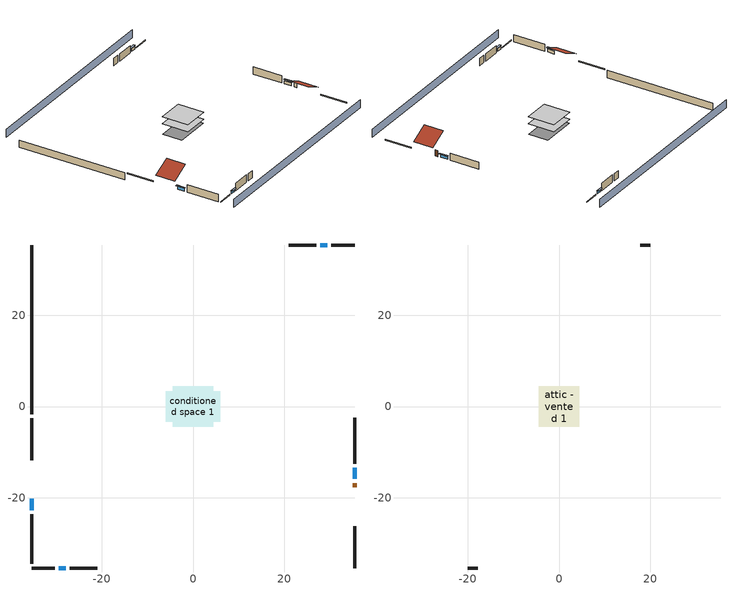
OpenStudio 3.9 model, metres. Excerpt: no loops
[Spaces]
conditioned space 1
 floor foundation (Slab1 construction): -5.95,-3.31 -5.95,3.31 5.95,3.31 5.95,-3.31 z-2.13
 floor adiabatic (AdiabaticFloorConstruction): -4.44,-4.44 -4.44,4.44 4.44,4.44 4.44,-4.44 z0.3
 wall outside (Wall1 construction): -35.41,-23.63 -35.41,-34.48 z0.3:2.74
 wall outside (Wall2 construction): 26.97,35.41 20.95,35.41 z0.3:2.74
 wall outside (Wall3 construction): 35.41,-12.52 35.41,-2.43 z0.3:2.74
 wall outside (Wall4 construction): -26.97,-35.41 -20.95,-35.41 z0.3:2.74
 wall outside (RimJoist1 construction): -35.41,-2.59 -35.41,-11.76 z0.3:0.61
 wall outside (RimJoist2 construction): 35.41,35.41 30.32,35.41 z0.3:0.61
 wall outside (RimJoist3 construction): 35.41,-35.41 35.41,-26.23 z0.3:0.61
 wall outside (RimJoist4 construction): -35.41,-35.41 -30.32,-35.41 z0.3:0.61
 wall outside (AdiabaticWallConstruction): -35.41,-20.26 -35.41,-22.71 / 35.41,-15.89 35.41,-13.44 z0.3:1.37; 29.39,35.41 27.9,35.41 / -29.39,-35.41 -27.9,-35.41 z0.3:1.28
 wall outside (AdiabaticWallConstruction 1): 35.41,-17.74 35.41,-16.82 z0.3:2.34
 wall foundation (FoundationWall1 construction): -35.41,35.41 -35.41,-1.66 z-2.13:0.3
 window (WindowConstruction): -35.41,-20.26 -35.41,-22.71 z0.3:1.37
 window (WindowConstruction 1): 29.39,35.41 27.9,35.41 z0.3:1.28
 window (WindowConstruction 2): 35.41,-15.89 35.41,-13.44 z0.3:1.37
 window (WindowConstruction 3): -29.39,-35.41 -27.9,-35.41 z0.3:1.28
 door (Door): 35.41,-17.73 35.41,-16.82 z0.3:2.34
 ceiling adiabatic (AdiabaticFloorConstruction): 4.44,-4.44 4.44,4.44 -4.44,4.44 -4.44,-4.44 z0.3
attic - vented 1
 floor to conditioned space 1 (Floor1 construction Reversed): -4.44,-4.44 -4.44,4.44 4.44,4.44 4.44,-4.44 z2.74
 wall outside (Wall5 construction): 20.02,35.41 17.77,35.41 z0.3:2.74
 wall outside (Wall6 construction): -20.02,-35.41 -17.77,-35.41 z0.3:2.74
 roof outside (Roof1 construction): -35.41,-19.33,2.74 -29.47,-19.33,5.71 -29.47,-12.69,5.71 -35.41,-12.69,2.74
 roof outside (Roof2 construction): 35.41,-18.66,2.74 29.47,-18.66,5.71 29.47,-25.3,5.71 35.41,-25.3,2.74
shading: -35.41,-39.98 35.41,-39.98 / 35.41,39.98 -35.41,39.98 z0:2.74; -35.41,-23.01 -35.41,-19.95 -36.02,-19.95 -36.02,-23.01 z1.68; 27.6,35.41 29.69,35.41 29.69,36.02 27.6,36.02 z1.58; 35.41,-13.14 35.41,-16.2 36.02,-16.2 36.02,-13.14 z1.68; -27.6,-35.41 -29.69,-35.41 -29.69,-36.02 -27.6,-36.02 z1.58
[Site]
Portland Intl Arpt_OR: Latitude {deg}=45.59; Longitude {deg}=-122.6; Time Zone {hr}=-8; Elevation {m}=33; Terrain=Suburbs; Keep Site Location Information=Yes
[Site:GroundTemperature:Shallow]
10.2558, 8.96328, 8.85977, 9.47314, 11.9355, 14.3863, 16.5111, 17.8571, 17.9714, 16.8767, 14.8061, 12.4304
[Site:WaterMainsTemperature]
Calculation Method=Schedule; Temperature Schedule=mains temperature schedule
[Building]
Building 1
[Material] Roughness=Rough
Name | Thickness {m} | Conductivity {W/m-K} | Density {kg/m3} | Specific Heat {J/kg-K} | Thermal Absorptance | Solar Absorptance | Visible Absorptance
slate or tile shingles | 0.01905 | 0.840978 | 1899.972 | 799.717 | 0.9 | 0.75 | 0.75
roof rigid ins | 0.00329814 | 0.029427 | 32.04 | 1214.23 | 0.9 | 0.7 | 0.7
osb sheathing 0.5 in. | 0.0127 | 0.115458 | 512.64 | 1214.23 | 0.9 | 0.6 | 0.6
aluminum siding | 0.009525 | 0.089435 | 177.822 | 1046.75 | 0.9 | 0.5 | 0.5
wall rigid ins; rim joist rigid ins | 0.051816 | 0.029427 | 32.04 | 1214.23 | 0.9 | 0.7 | 0.7
osb sheathing 0.5 in. 1 | 0.0127 | 0.115458 | 512.64 | 1214.23 | 0.9 | 0.7 | 0.7
wall stud and cavity | 0.1397 | 0.230397 | 139.0536 | 1170.24 | 0.9 | 0.7 | 0.7
gypsum board | 0.0127 | 0.160291 | 801 | 837.4 | 0.9 | 0.6 | 0.6
wall stud and cavity 1 | 0.1397 | 0.419005 | 139.0536 | 1170.24 | 0.9 | 0.6 | 0.6
osb sheathing 2.0 in. | 0.0508 | 0.115458 | 512.64 | 1214.23 | 0.9 | 0.7 | 0.7
rim joist stud and cavity | 0.0508 | 0.0700343 | 125.044 | 1163.47 | 0.9 | 0.6 | 0.6
ceiling loosefill ins | 0.254 | 0.0480833 | 16.02 | 1046.75 | 0.9 | 0.7 | 0.7
ceiling stud and cavity | 0.1397 | 0.104117 | 65.682 | 1177.47 | 0.9 | 0.7 | 0.7
exterior vertical ins | 0.077724 | 0.029427 | 32.04 | 1214.23
concrete 8.0 in. | 0.2032 | 1.803125 | 2242.8 | 837.4 | 0.9 | 0.7 | 0.7
gypsum board 1 | 0.0127 | 0.160291 | 801 | 837.4 | 0.9 | 0.7 | 0.7
concrete 4.0 in. | 0.1016 | 1.803125 | 2242.8 | 837.4 | 0.9 | 0.7 | 0.7
floor covering | 0.0127 | 0.0450781 | 54.468 | 1339.84 | 0.9 | 0.9 | 0.9
wood siding; wood siding 1 | 0.0254 | 0.102417 | 544.68 | 1172.36
wall rigid ins 1; floor rigid ins | 0.512978 | 0.029427 | 32.04 | 1214.23 | 0.9 | 0.7 | 0.7
wall stud and cavity 2 | 0.0889 | 0.380278 | 52.3479 | 1209.89 | 0.9 | 0.7 | 0.7
door material | 0.04445 | 0.0612267 | 512.64 | 1214.23 | 0.9 | 0.7 | 0.7
floor stud and cavity | 0.1397 | 1.75129 | 37.0049 | 1207.88 | 0.9 | 0.7 | 0.7
osb sheathing 0.75 in. | 0.01905 | 0.115458 | 512.64 | 1214.23 | 0.9 | 0.7 | 0.7
floor covering 1 | 0.0127 | 0.0433444 | 54.468 | 1339.84 | 0.9 | 0.6 | 0.6
wall stud and cavity 3 | 0.0889 | 0.391764 | 83.0341 | 1211.67 | 0.9 | 0.7 | 0.7
furniture material conditioned space 1 | 0.1524 | 0.115458 | 640.8 | 1214.23 | 0.9 | 0.6 | 0.6
[Construction]
Roof1 construction; Roof2 construction: slate or tile shingles, roof rigid ins, osb sheathing 0.5 in.
Wall1 construction; Wall2 construction; Wall3 construction; Wall4 construction: aluminum siding, wall rigid ins, osb sheathing 0.5 in. 1, wall stud and cavity, gypsum board
Wall5 construction; Wall6 construction: aluminum siding, osb sheathing 0.5 in. 1, wall stud and cavity 1
RimJoist1 construction; RimJoist2 construction; RimJoist3 construction; RimJoist4 construction: aluminum siding, rim joist rigid ins, osb sheathing 2.0 in., rim joist stud and cavity
Floor1 construction Reversed: gypsum board, ceiling stud and cavity, ceiling loosefill ins
FoundationWall1 construction: concrete 8.0 in., gypsum board 1
Slab1 construction: concrete 4.0 in., floor covering
WindowConstruction; WindowConstruction 1; WindowConstruction 2; WindowConstruction 3: WindowMaterial
AdiabaticWallConstruction: wood siding, wall rigid ins 1, wall stud and cavity 2, gypsum board
Door: door material
AdiabaticWallConstruction 1: wood siding 1, wall rigid ins 1, wall stud and cavity 2, gypsum board
AdiabaticFloorConstruction: floor stud and cavity, floor rigid ins, osb sheathing 0.75 in., floor covering 1
PartitionWallConstruction: gypsum board, wall stud and cavity 3, gypsum board
furniture construction conditioned space 1: furniture material conditioned space 1
[WindowMaterial:SimpleGlazingSystem]
WindowMaterial: U-Factor {W/m2-K}=2.15764; Solar Heat Gain Coefficient=0.44
[ThermalZone] Multiplier=1; Use Ideal Air Loads=No
Name | Volume {m3} | Thermostat
conditioned space | 384.656 | conditioned space temperature setpoint
attic - vented | 52.212
[Sizing:Zone]
attic - vented: Zone Cooling Design Supply Air Temperature Input Method=SupplyAirTemperature; Zone Cooling Design Supply Air Temperature {C}=14; Zone Cooling Design Supply Air Temperature Difference {deltaC}=11.11; Zone Heating Design Supply Air Temperature Input Method=SupplyAirTemperature; Zone Heating Design Supply Air Temperature {C}=40; Zone Heating Design Supply Air Temperature Difference {deltaC}=11.11; Zone Cooling Design Supply Air Humidity Ratio {kg-H2O/kg-air}=0.0085; Zone Heating Design Supply Air Humidity Ratio {kg-H2O/kg-air}=0.008; Cooling Design Air Flow Method=DesignDay; Heating Design Air Flow Method=DesignDay; Account for Dedicated Outdoor Air System=No; Dedicated Outdoor Air System Control Strategy=NeutralSupplyAir; Dedicated Outdoor Air Low Setpoint Temperature for Design {C}=autosize; Dedicated Outdoor Air High Setpoint Temperature for Design {C}=autosize; Zone Load Sizing Method=Sensible Load Only No Latent Load; Zone Latent Cooling Design Supply Air Humidity Ratio Input Method=HumidityRatioDifference; Zone Cooling Design Supply Air Humidity Ratio Difference {kgWater/kgDryAir}=0.005; Zone Latent Heating Design Supply Air Humidity Ratio Input Method=HumidityRatioDifference; Zone Humidification Design Supply Air Humidity Ratio Difference {kgWater/kgDryAir}=0.005; Sizing Option=Coincident
[Space]
Name | Thermal Zone | Volume {m3}
conditioned space 1 | conditioned space | 384.656
attic - vented 1 | attic - vented | 52.212
[ThermostatSetpoint:DualSetpoint]
conditioned space temperature setpoint: Heating Setpoint Temperature Schedule=heating setpoint; Cooling Setpoint Temperature Schedule=cooling setpoint; Temperature Difference Between Cutout And Setpoint {deltaC}=0
[Foundation:Kiva]
Foundation Kiva 1: Initial Indoor Air Temperature {C}=18.3333; Wall Height Above Grade {m}=0.3048; Wall Depth Below Slab {m}=0.2032; Custom Block Material Name 1=exterior vertical ins; Custom Block Depth 1 {m}=2.4384; Custom Block X Position 1 {m}=0.2159; Custom Block Z Position 1 {m}=0
[Foundation:Kiva:Settings]
Soil Conductivity {W/m-K}=0.8655; Soil Density {kg/m3}=1842.3; Soil Specific Heat {J/kg-K}=418.7; Ground Solar Absorptivity=0.9; Ground Thermal Absorptivity=0.9; Ground Surface Roughness {m}=0.03; Far-Field Width {m}=40; Deep-Ground Boundary Condition=ZeroFlux; Deep-Ground Depth {m}=40; Minimum Cell Dimension {m}=0.2; Maximum Cell Growth Coefficient=3; Simulation Timestep=Timestep
[SurfaceProperty:ExposedFoundationPerimeter]
Slab1: Exposed Perimeter Calculation Method=TotalExposedPerimeter; Total Exposed Perimeter {m}=37.06368
[SurfaceProperty:IncidentSolarMultiplier] Incident Solar Multiplier=1; Incident Solar Multiplier Schedule=trans schedule winter=0.85 summer=0.7
Window1; Window2; Window3; Window4
[InternalMass:Definition] Design Level Calculation Method=SurfaceArea
Name | Construction | Surface Area {m2}
partition wall mass | PartitionWallConstruction | 157.749
furniture mass conditioned space 1 | furniture construction conditioned space 1 | 63.09974
[InternalMass] Space or SpaceType=conditioned space 1; Multiplier=1
Name | Internal Mass Definition
partition wall mass | partition wall mass
furniture mass conditioned space 1 | furniture mass conditioned space 1
[Fan:SystemModel]
central ac and furnace supply fan: Availability Schedule=Always On Discrete; Design Maximum Air Flow Rate {m3/s}=0.147248; Speed Control Method=Discrete; Electric Power Minimum Flow Rate Fraction=0.2; Design Pressure Rise {Pa}=500; Motor Efficiency=1; Motor In Air Stream Fraction=1; Design Electric Power Consumption {W}=autosize; Design Power Sizing Method=PowerPerFlow; Electric Power Per Unit Flow Rate {W/(m3/s)}=794.58; Electric Power Per Unit Flow Rate Per Unit Pressure {W-s/m3-Pa}=1.66667; Fan Total Efficiency=0.7; Motor Loss Radiative Fraction=0; Speed Flow Fraction 1=0.98397; Speed Electric Power Fraction 1=0.95269; Speed Flow Fraction 2=1; Speed Electric Power Fraction 2=1
[EnergyManagementSystem:Sensor]
Name | Output Variable or Output Meter Index Key | Output Variable or Output Meter
central_ac_and_furnace_supply_fan_s; central_ac_and_furnace_supply_fan_s_1 | central ac and furnace supply fan | Fan Electricity Energy
water_heater_T_set | water heater setpoint | Schedule Value
out_pb_s |  | Site Outdoor Air Barometric Pressure
out_wt_s |  | Site Outdoor Air Humidity Ratio
site_vw_s |  | Site Wind Speed
cool_season | cooling season schedule | Schedule Value
central_ac_and_furnace_airloop_Fan_RTF_s | central ac and furnace supply fan | Fan Runtime Fraction Speed 1
central_ac_and_furnace_airloop_Fan_RTF_s_1 | central ac and furnace supply fan | Fan Runtime Fraction Speed 2
natural_vent_s | natural vent schedule | Schedule Value
htg_sp_s; htg_sp_s_1 | heating setpoint | Schedule Value
clg_sp_s; clg_sp_s_1 | cooling setpoint | Schedule Value
mech_vent_range_fan_0_sch_s | mech vent range fan 0 schedule | Schedule Value
mech_vent_bath_fan_0_sch_s | mech vent bath fan 0 schedule | Schedule Value
clothes_dryer_exhaust_0_sch_s | clothes_dryer | Schedule Value
site_temp | Environment | Site Outdoor Air Drybulb Temperature
discharge_sch_sensor | electric_vehicle_discharging | Schedule Value
charge_sch_sensor | electric_vehicle_charging | Schedule Value
soc_sensor | Vehicle1 li ion | Electric Storage Charge Fraction
htg_load_cond |  | Heating:EnergyTransfer:Zone:CONDITIONED SPACE
clg_load_cond |  | Cooling:EnergyTransfer:Zone:CONDITIONED SPACE
s_conv | Floor1 | Surface Inside Face Convection Heat Gain Energy
s_ig | Floor1 | Surface Inside Face Internal Gains Radiation Heat Gain Energy
s_sol | Floor1 | Surface Inside Face Solar Radiation Heat Gain Energy
s_lgt | Floor1 | Surface Inside Face Lights Radiation Heat Gain Energy
s_surf | Floor1 | Surface Inside Face Net Surface Thermal Radiation Heat Gain Energy
s_conv_1 | FoundationWall1 | Surface Inside Face Convection Heat Gain Energy
s_ig_1 | FoundationWall1 | Surface Inside Face Internal Gains Radiation Heat Gain Energy
s_sol_1 | FoundationWall1 | Surface Inside Face Solar Radiation Heat Gain Energy
s_lgt_1 | FoundationWall1 | Surface Inside Face Lights Radiation Heat Gain Energy
s_surf_1 | FoundationWall1 | Surface Inside Face Net Surface Thermal Radiation Heat Gain Energy
s_conv_2 | inferred conditioned ceiling | Surface Inside Face Convection Heat Gain Energy
s_ig_2 | inferred conditioned ceiling | Surface Inside Face Internal Gains Radiation Heat Gain Energy
s_sol_2 | inferred conditioned ceiling | Surface Inside Face Solar Radiation Heat Gain Energy
s_lgt_2 | inferred conditioned ceiling | Surface Inside Face Lights Radiation Heat Gain Energy
s_surf_2 | inferred conditioned ceiling | Surface Inside Face Net Surface Thermal Radiation Heat Gain Energy
s_conv_3 | inferred conditioned floor | Surface Inside Face Convection Heat Gain Energy
s_ig_3 | inferred conditioned floor | Surface Inside Face Internal Gains Radiation Heat Gain Energy
s_sol_3 | inferred conditioned floor | Surface Inside Face Solar Radiation Heat Gain Energy
s_lgt_3 | inferred conditioned floor | Surface Inside Face Lights Radiation Heat Gain Energy
s_surf_3 | inferred conditioned floor | Surface Inside Face Net Surface Thermal Radiation Heat Gain Energy
s_conv_4 | RimJoist1 | Surface Inside Face Convection Heat Gain Energy
s_ig_4 | RimJoist1 | Surface Inside Face Internal Gains Radiation Heat Gain Energy
s_sol_4 | RimJoist1 | Surface Inside Face Solar Radiation Heat Gain Energy
s_lgt_4 | RimJoist1 | Surface Inside Face Lights Radiation Heat Gain Energy
s_surf_4 | RimJoist1 | Surface Inside Face Net Surface Thermal Radiation Heat Gain Energy
s_conv_5 | RimJoist2 | Surface Inside Face Convection Heat Gain Energy
s_ig_5 | RimJoist2 | Surface Inside Face Internal Gains Radiation Heat Gain Energy
s_sol_5 | RimJoist2 | Surface Inside Face Solar Radiation Heat Gain Energy
s_lgt_5 | RimJoist2 | Surface Inside Face Lights Radiation Heat Gain Energy
s_surf_5 | RimJoist2 | Surface Inside Face Net Surface Thermal Radiation Heat Gain Energy
s_conv_6 | RimJoist3 | Surface Inside Face Convection Heat Gain Energy
s_ig_6 | RimJoist3 | Surface Inside Face Internal Gains Radiation Heat Gain Energy
s_sol_6 | RimJoist3 | Surface Inside Face Solar Radiation Heat Gain Energy
s_lgt_6 | RimJoist3 | Surface Inside Face Lights Radiation Heat Gain Energy
s_surf_6 | RimJoist3 | Surface Inside Face Net Surface Thermal Radiation Heat Gain Energy
s_conv_7 | RimJoist4 | Surface Inside Face Convection Heat Gain Energy
s_ig_7 | RimJoist4 | Surface Inside Face Internal Gains Radiation Heat Gain Energy
s_sol_7 | RimJoist4 | Surface Inside Face Solar Radiation Heat Gain Energy
s_lgt_7 | RimJoist4 | Surface Inside Face Lights Radiation Heat Gain Energy
s_surf_7 | RimJoist4 | Surface Inside Face Net Surface Thermal Radiation Heat Gain Energy
s_conv_8 | Slab1 | Surface Inside Face Convection Heat Gain Energy
s_ig_8 | Slab1 | Surface Inside Face Internal Gains Radiation Heat Gain Energy
s_sol_8 | Slab1 | Surface Inside Face Solar Radiation Heat Gain Energy
s_lgt_8 | Slab1 | Surface Inside Face Lights Radiation Heat Gain Energy
s_surf_8 | Slab1 | Surface Inside Face Net Surface Thermal Radiation Heat Gain Energy
ss_sol | Door1 | Surface Inside Face Solar Radiation Heat Gain Energy
ss_lgt | Door1 | Surface Inside Face Lights Radiation Heat Gain Energy
ss_conv | Door1 | Surface Inside Face Convection Heat Gain Energy
ss_ig | Door1 | Surface Inside Face Internal Gains Radiation Heat Gain Energy
ss_surf | Door1 | Surface Inside Face Net Surface Thermal Radiation Heat Gain Energy
ss_conv_1 | Window1 | Surface Inside Face Convection Heat Gain Energy
ss_ig_1 | Window1 | Surface Inside Face Internal Gains Radiation Heat Gain Energy
ss_surf_1 | Window1 | Surface Inside Face Net Surface Thermal Radiation Heat Gain Energy
ss_trans_in | Window1 | Surface Window Transmitted Solar Radiation Rate
ss_back_out | Window1 | Surface Window Shortwave from Zone Back Out Window Heat Transfer Rate
ss_trans_out | Window1 | Surface Inside Face Initial Transmitted Diffuse Transmitted Out Window Solar Radiation Rate
ss_conv_2 | Window2 | Surface Inside Face Convection Heat Gain Energy
ss_ig_2 | Window2 | Surface Inside Face Internal Gains Radiation Heat Gain Energy
ss_surf_2 | Window2 | Surface Inside Face Net Surface Thermal Radiation Heat Gain Energy
ss_trans_in_1 | Window2 | Surface Window Transmitted Solar Radiation Rate
ss_back_out_1 | Window2 | Surface Window Shortwave from Zone Back Out Window Heat Transfer Rate
ss_trans_out_1 | Window2 | Surface Inside Face Initial Transmitted Diffuse Transmitted Out Window Solar Radiation Rate
ss_conv_3 | Window3 | Surface Inside Face Convection Heat Gain Energy
ss_ig_3 | Window3 | Surface Inside Face Internal Gains Radiation Heat Gain Energy
ss_surf_3 | Window3 | Surface Inside Face Net Surface Thermal Radiation Heat Gain Energy
ss_trans_in_2 | Window3 | Surface Window Transmitted Solar Radiation Rate
ss_back_out_2 | Window3 | Surface Window Shortwave from Zone Back Out Window Heat Transfer Rate
ss_trans_out_2 | Window3 | Surface Inside Face Initial Transmitted Diffuse Transmitted Out Window Solar Radiation Rate
ss_conv_4 | Window4 | Surface Inside Face Convection Heat Gain Energy
ss_ig_4 | Window4 | Surface Inside Face Internal Gains Radiation Heat Gain Energy
ss_surf_4 | Window4 | Surface Inside Face Net Surface Thermal Radiation Heat Gain Energy
ss_trans_in_3 | Window4 | Surface Window Transmitted Solar Radiation Rate
ss_back_out_3 | Window4 | Surface Window Shortwave from Zone Back Out Window Heat Transfer Rate
ss_trans_out_3 | Window4 | Surface Inside Face Initial Transmitted Diffuse Transmitted Out Window Solar Radiation Rate
s_conv_9 | Wall1 | Surface Inside Face Convection Heat Gain Energy
s_ig_9 | Wall1 | Surface Inside Face Internal Gains Radiation Heat Gain Energy
s_sol_9 | Wall1 | Surface Inside Face Solar Radiation Heat Gain Energy
s_lgt_9 | Wall1 | Surface Inside Face Lights Radiation Heat Gain Energy
s_surf_9 | Wall1 | Surface Inside Face Net Surface Thermal Radiation Heat Gain Energy
s_conv_10 | Wall2 | Surface Inside Face Convection Heat Gain Energy
s_ig_10 | Wall2 | Surface Inside Face Internal Gains Radiation Heat Gain Energy
s_sol_10 | Wall2 | Surface Inside Face Solar Radiation Heat Gain Energy
s_lgt_10 | Wall2 | Surface Inside Face Lights Radiation Heat Gain Energy
s_surf_10 | Wall2 | Surface Inside Face Net Surface Thermal Radiation Heat Gain Energy
s_conv_11 | Wall3 | Surface Inside Face Convection Heat Gain Energy
s_ig_11 | Wall3 | Surface Inside Face Internal Gains Radiation Heat Gain Energy
s_sol_11 | Wall3 | Surface Inside Face Solar Radiation Heat Gain Energy
s_lgt_11 | Wall3 | Surface Inside Face Lights Radiation Heat Gain Energy
s_surf_11 | Wall3 | Surface Inside Face Net Surface Thermal Radiation Heat Gain Energy
s_conv_12 | Wall4 | Surface Inside Face Convection Heat Gain Energy
s_ig_12 | Wall4 | Surface Inside Face Internal Gains Radiation Heat Gain Energy
s_sol_12 | Wall4 | Surface Inside Face Solar Radiation Heat Gain Energy
s_lgt_12 | Wall4 | Surface Inside Face Lights Radiation Heat Gain Energy
s_surf_12 | Wall4 | Surface Inside Face Net Surface Thermal Radiation Heat Gain Energy
im_conv | furniture mass conditioned space 1 | Surface Inside Face Convection Heat Gain Energy
im_ig | furniture mass conditioned space 1 | Surface Inside Face Internal Gains Radiation Heat Gain Energy
im_sol | furniture mass conditioned space 1 | Surface Inside Face Solar Radiation Heat Gain Energy
im_lgt | furniture mass conditioned space 1 | Surface Inside Face Lights Radiation Heat Gain Energy
im_surf | furniture mass conditioned space 1 | Surface Inside Face Net Surface Thermal Radiation Heat Gain Energy
im_conv_1 | partition wall mass | Surface Inside Face Convection Heat Gain Energy
im_ig_1 | partition wall mass | Surface Inside Face Internal Gains Radiation Heat Gain Energy
im_sol_1 | partition wall mass | Surface Inside Face Solar Radiation Heat Gain Energy
im_lgt_1 | partition wall mass | Surface Inside Face Lights Radiation Heat Gain Energy
im_surf_1 | partition wall mass | Surface Inside Face Net Surface Thermal Radiation Heat Gain Energy
airflow_gain | infil flow | Infiltration Sensible Heat Gain Energy
airflow_loss | infil flow | Infiltration Sensible Heat Loss Energy
airflow_gain_1 | natural vent flow | Infiltration Sensible Heat Gain Energy
airflow_loss_1 | natural vent flow | Infiltration Sensible Heat Loss Energy
airflow_gain_2 | whole house fan flow | Infiltration Sensible Heat Gain Energy
airflow_loss_2 | whole house fan flow | Infiltration Sensible Heat Loss Energy
mv_conv | mech vent bath fan 0 | Electric Equipment Convective Heating Energy
mv_rad | mech vent bath fan 0 | Electric Equipment Radiant Heating Energy
mv_conv_1 | mech vent house fan | Electric Equipment Convective Heating Energy
mv_rad_1 | mech vent house fan | Electric Equipment Radiant Heating Energy
mv_conv_2 | mech vent house fan cfis | Electric Equipment Convective Heating Energy
mv_rad_2 | mech vent house fan cfis | Electric Equipment Radiant Heating Energy
mv_conv_3 | mech vent range fan 0 | Electric Equipment Convective Heating Energy
mv_rad_3 | mech vent range fan 0 | Electric Equipment Radiant Heating Energy
mv_conv_4 | mech vent house fan latent load | Other Equipment Convective Heating Energy
mv_rad_4 | mech vent house fan latent load | Other Equipment Radiant Heating Energy
mv_conv_5 | mech vent house fan sensible load | Other Equipment Convective Heating Energy
mv_rad_5 | mech vent house fan sensible load | Other Equipment Radiant Heating Energy
ig_lgt_conv | interior lighting | Lights Convective Heating Energy
ig_lgt_rad | interior lighting | Lights Radiant Heating Energy
ig_lgt_vis | interior lighting | Lights Visible Radiation Heating Energy
ig_ee_conv | ceiling fan | Electric Equipment Convective Heating Energy
ig_ee_rad | ceiling fan | Electric Equipment Radiant Heating Energy
ig_ee_conv_1 | clothes dryer | Electric Equipment Convective Heating Energy
ig_ee_rad_1 | clothes dryer | Electric Equipment Radiant Heating Energy
ig_ee_conv_2 | clothes washer | Electric Equipment Convective Heating Energy
ig_ee_rad_2 | clothes washer | Electric Equipment Radiant Heating Energy
ig_ee_conv_3 | cooking range | Electric Equipment Convective Heating Energy
ig_ee_rad_3 | cooking range | Electric Equipment Radiant Heating Energy
ig_ee_conv_4 | dishwasher | Electric Equipment Convective Heating Energy
ig_ee_rad_4 | dishwasher | Electric Equipment Radiant Heating Energy
ig_ee_conv_5 | fridge | Electric Equipment Convective Heating Energy
ig_ee_rad_5 | fridge | Electric Equipment Radiant Heating Energy
ig_ee_conv_6 | misc plug loads | Electric Equipment Convective Heating Energy
ig_ee_rad_6 | misc plug loads | Electric Equipment Radiant Heating Energy
ig_ee_conv_7 | misc tv | Electric Equipment Convective Heating Energy
ig_ee_rad_7 | misc tv | Electric Equipment Radiant Heating Energy
ig_ee_conv_8 | misc well pump | Electric Equipment Convective Heating Energy
ig_ee_rad_8 | misc well pump | Electric Equipment Radiant Heating Energy
ig_ee_conv_9 | whole house fan | Electric Equipment Convective Heating Energy
ig_ee_rad_9 | whole house fan | Electric Equipment Radiant Heating Energy
ig_oe_conv | clothes dryer 1 | Other Equipment Convective Heating Energy
ig_oe_rad | clothes dryer 1 | Other Equipment Radiant Heating Energy
ig_oe_conv_1 | cooking range 1 | Other Equipment Convective Heating Energy
ig_oe_rad_1 | cooking range 1 | Other Equipment Radiant Heating Energy
ig_oe_conv_2 | general water use latent | Other Equipment Convective Heating Energy
ig_oe_rad_2 | general water use latent | Other Equipment Radiant Heating Energy
ig_oe_conv_3 | general water use sensible | Other Equipment Convective Heating Energy
ig_oe_rad_3 | general water use sensible | Other Equipment Radiant Heating Energy
ig_oe_conv_4 | misc grill | Other Equipment Convective Heating Energy
ig_oe_rad_4 | misc grill | Other Equipment Radiant Heating Energy
ig_oe_conv_5 | water heater energy adjustment1 | Other Equipment Convective Heating Energy
ig_oe_rad_5 | water heater energy adjustment1 | Other Equipment Radiant Heating Energy
ig_oe_conv_6 | water heater lat | Other Equipment Convective Heating Energy
ig_oe_rad_6 | water heater lat | Other Equipment Radiant Heating Energy
ig_oe_conv_7 | water heater sens | Other Equipment Convective Heating Energy
ig_oe_rad_7 | water heater sens | Other Equipment Radiant Heating Energy
ig_ppl_conv | occupants | People Convective Heating Energy
ig_ppl_rad | occupants | People Radiant Heating Energy
[EnergyManagementSystem:Program]
central_ac_and_furnace_supply_fan_disaggregate_program: Set central_ac_and_furnace_supply_fan_clg = 0; If central_ac_and_furnace_clg_coil_s > 0; Set central_ac_and_furnace_supply_fan_clg = central_ac_and_furnace_supply_fan_s; EndIf
central_ac_and_furnace_supply_fan_disaggregate_program_1: Set central_ac_and_furnace_supply_fan_primary_htg = 0; If central_ac_and_furnace_htg_coil_s > 0; Set central_ac_and_furnace_supply_fan_primary_htg = central_ac_and_furnace_supply_fan_s_1; EndIf
water_heater_InletAir: Set water_heater_Tamb_act = water_heater_amb_temp; Set water_heater_RHamb_act = 0; Set water_heater_RHamb_act = water_heater_RHamb_act + (water_heater_amb_rh / 100) / 1; Set water_heater_sens_act = (0 - water_heater_sens_cool - (water_heater_tl + water_heater_fan_pwr)) / 1; Set water_heater_lat_act = (0 - water_heater_lat_cool) / 1
water_heater_Control: Set water_heater_HPWHSchedOverride = water_heater_T_set; If (water_heater_amb_temp<5.56) || (water_heater_amb_temp>48.89); Set water_heater_UESchedOverride = water_heater_T_set; Set water_heater_LESchedOverride = water_heater_T_set; Else; Set water_heater_UESchedOverride = water_heater_T_set - 9.0; Set water_heater_LESchedOverride = 0; EndIf
water_heater_hpwh_EC_adj: If WarmupFlag == 0; Set dhw_e_cons = water_heater_tank_energy + water_heater_tank_on_cycle_parasitic + water_heater_tank_off_cycle_parasitic + water_heater_coil_energy + water_heater_fan_energy; Set water_heater_hpwh_ec_adj_act = 0.0 * dhw_e_cons / 1; EndIf
fridge_schedule_program: Set Tin = fridge_tin_s*(9.0/5.0)+32.0; Set fridge_schedule_act = 0; If (Hour == 0); Set fridge_schedule_act = (-0.487+0.019*Tin); ElseIf (Hour == 1); Set fridge_schedule_act = (-0.34+0.016*Tin); ElseIf (Hour == 2); Set fridge_schedule_act = (-0.37+0.017*Tin); ElseIf (Hour == 3); Set fridge_schedule_act = (-0.361+0.016*Tin); ElseIf (Hour == 4); Set fridge_schedule_act = (-0.515+0.018*Tin); ElseIf (Hour == 5); Set fridge_schedule_act = (-0.684+0.021*Tin); ElseIf (Hour == 6); Set fridge_schedule_act = (-0.471+0.019*Tin); ElseIf (Hour == 7); Set fridge_schedule_act = (-0.159+0.015*Tin); ElseIf (Hour == 8); Set fridge_schedule_act = (-0.079+0.015*Tin); ElseIf (Hour == 9); Set fridge_schedule_act = (-0.417+0.019*Tin); ElseIf (Hour == 10); Set fridge_schedule_act = (-0.411+0.018*Tin); ElseIf (Hour == 11); Set fridge_schedule_act = (-0.386+0.018*Tin); ElseIf (Hour == 12); Set fridge_schedule_act = (-0.24+0.016*Tin); ElseIf (Hour == 13); Set fridge_schedule_act = (-0.314+0.017*Tin); ElseIf (Hour == 14); Set fridge_schedule_act = (-0.16+0.015*Tin); ElseIf (Hour == 15); Set fridge_schedule_act = (-0.121+0.015*Tin); ElseIf (Hour == 16); Set fridge_schedule_act = (-0.469+0.02*Tin); ElseIf (Hour == 17); Set fridge_schedule_act = (-0.412+0.02*Tin); ElseIf (Hour == 18); Set fridge_schedule_act = (-0.091+0.017*Tin); ElseIf (Hour == 19); Set fridge_schedule_act = (0.077+0.014*Tin); ElseIf (Hour == 20); Set fridge_schedule_act = (-0.118+0.016*Tin); ElseIf (Hour == 21); Set fridge_schedule_act = (-0.247+0.017*Tin); ElseIf (Hour == 22); Set fridge_schedule_act = (-0.445+0.019*Tin); ElseIf (Hour == 23); Set fridge_schedule_act = (-0.544+0.02*Tin); EndIf
natural_vent_program: Set Tin = tin_s; Set Tout = tout_s; Set Wout = out_wt_s; Set Pbar = out_pb_s; Set Phiout = (@RhFnTdbWPb Tout Wout Pbar); Set MaxHR = 0.0115; Set Tnvsp = (htg_sp_s + clg_sp_s) / 2; Set NVavail = natural_vent_s; Set ClgSsnAvail = cool_season; Set Qnv = 0; Set Qwhf = 0; Set whole_house_fan_mix_act = 0; Set whole_house_fan_act = 0; If ((Wout < MaxHR) && (Tin > Tout) && (Tin > Tnvsp) && (ClgSsnAvail > 0)); Set WHF_Flow = 0; Set Adj = (Tin-Tnvsp)/(Tin-Tout); Set Adj = (@Min Adj 1); Set Adj = (@Max Adj 0); If (WHF_Flow > 0); Set Qwhf = WHF_Flow*Adj; Set whole_house_fan_mix_act = WHF_Flow*Adj; Set WHF_W = 0; Set whole_house_fan_act = WHF_W*Adj; ElseIf (NVavail > 0); Set NVArea = 3264.129729792001; Set Cs = 0.00010930442197923115; Set Cw = 7.138622473985284e-05; Set Tdiff = Tin-Tout; Set dT = (@Abs Tdiff); Set Vwind = site_vw_s; Set SGNV = NVArea*Adj*((((Cs*dT)+(Cw*(Vwind^2)))^0.5)/1000); Set MaxNV = 2.1369780228096005; Set Qnv = (@Min SGNV MaxNV); EndIf; EndIf; Set natural_vent_flow_act = Qnv; Set whole_house_fan_flow_act = Qwhf; Set natural_vent_program_Qnv = Qnv; Set natural_vent_program_Qwhf = Qwhf
infil_program: Set p_m = 0.14; Set p_s = 0.22; Set s_m = 270; Set s_s = 370; Set z_m = 9.99744; Set z_s = 2.9718; Set f_t = (((s_m/z_m)^p_m)*((z_s/s_s)^p_s)); Set Tdiff = tin_s-tout_s; Set dT = @Abs Tdiff; Set c = 0.1247; Set Cs = 0.0648; Set Cw = 0.1634; Set n = 0.65; Set sft = (f_t*0.5); Set temp1 = ((c*Cw)*((sft*site_vw_s)^(2*n)))^2; Set Qinf = (((c*Cs*(dT^n))^2)+temp1)^0.5; Set Qinf = (@Max Qinf 0); Set mech_vent_house_fan_sensible_load_act = 0.0; Set mech_vent_house_fan_latent_load_act = 0.0; Set OASupInPb = out_pb_s; Set OASupInTemp = tout_s; Set OASupInW = out_wt_s; Set OASupRho = (@RhoAirFnPbTdbW OASupInPb OASupInTemp OASupInW); Set OASupCp = (@CpAirFnW OASupInW); Set OASupInEnth = (@HFnTdbW OASupInTemp OASupInW); Set ZoneTemp = tin_s; Set ZoneW = win_s; Set ZoneCp = (@CpAirFnW ZoneW); Set ZoneAirEnth = (@HFnTdbW ZoneTemp ZoneW); Set mech_vent_house_fan_cfis_act = 0.0; Set QWHV_cfis_sup = 0.0; Set QWHV_cfis_suppl_sup = 0.0; Set QWHV_cfis_suppl_exh = 0.0; Set Qrange = 0; Set Qrange = Qrange + 0.04719 * mech_vent_range_fan_0_sch_s; Set Qbath = 0; Set Qbath = Qbath + 0.04719 * mech_vent_bath_fan_0_sch_s; Set Qdryer = 0; Set Qdryer = Qdryer + 0.12798 * clothes_dryer_exhaust_0_sch_s; Set QWHV_sup = 0.0; Set QWHV_exh = 0.0; Set Qsupply = QWHV_sup + QWHV_cfis_sup + QWHV_cfis_suppl_sup; Set Qexhaust = Qrange + Qbath + Qdryer + QWHV_exh + QWHV_cfis_suppl_exh; Set Qfan = (@Max Qexhaust Qsupply); Set Qducts = 0; If Qducts < 0; Set Qsupply = Qsupply - Qducts; Else; Set Qexhaust = Qexhaust + Qducts; EndIf; Set Qfan_with_ducts = (@Max Qexhaust Qsupply); Set Qimb = (@Abs (Qsupply - Qexhaust)); If Qinf + Qimb > 0; Set Qtot = Qfan_with_ducts + (Qinf^2) / (Qinf + Qimb); Else; Set Qtot = Qfan_with_ducts; EndIf; Set Qinf_adj = Qtot - Qfan; Set infil_flow_act = Qinf_adj; Set infil_program_Qinf = Qinf_adj; Set infil_program_Qfan = Qfan; Set Qload = Qfan; Set Effectiveness_Sens = 0.0; Set Effectiveness_Lat = 0.0; Set Fan_MFR = Qload * OASupRho; Set ZoneInEnth = OASupInEnth; Set ZoneInTemp = OASupInTemp; Set FanTotalToCond = Fan_MFR * (ZoneInEnth - ZoneAirEnth); Set FanSensToCond = Fan_MFR * ZoneCp * (ZoneInTemp - ZoneTemp); Set FanLatToCond = FanTotalToCond - FanSensToCond; Set mech_vent_house_fan_sensible_load_act = mech_vent_house_fan_sensible_load_act + FanSensToCond; Set mech_vent_house_fan_latent_load_act = mech_vent_house_fan_latent_load_act + FanLatToCond
[ElectricEquipment:Definition] Design Level Calculation Method=EquipmentLevel
Name | Design Level {W} | Fraction Latent | Fraction Radiant | Fraction Lost
ceiling fan | 17.4656 | 0 | 0.558 | 0
clothes washer | 284.166 | 0.03 | 0.162 | 0.7
clothes dryer | 2163.64 | 0.015 | 0.081 | 0.85
dishwasher | 2857.08 | 0.3 | 0.18 | 0.4
fridge | 49.4292 | 0 | 0.6 | 0
cooking range | 315.601 | 0.16 | 0.384 | 0.2
misc tv | 358.706 | 0 | 0.6 | 0
misc plug loads | 281.9 | 0.021 | 0.558 | 0.049
misc well pump | 66.7629 | 0 | 0 | 1
whole house fan; mech vent house fan | 0 | 0 | 0 | 1
mech vent house fan cfis | 0 | 0 | 0 | 0
mech vent range fan 0; mech vent bath fan 0 | 30 | 0 | 0 | 1
[ElectricEquipment] Space or SpaceType=conditioned space 1
Name | Electric Equipment Definition | Schedule
ceiling fan | ceiling fan | ceiling_fan
clothes washer | clothes washer | clothes_washer
clothes dryer | clothes dryer | clothes_dryer
dishwasher | dishwasher | dishwasher
fridge | fridge | fridge schedule
cooking range | cooking range | cooking_range
misc tv | misc tv | plug_loads_tv
misc plug loads | misc plug loads | plug_loads_other
misc well pump | misc well pump | misc well pump schedule
whole house fan | whole house fan | Always On Discrete
mech vent house fan | mech vent house fan | mech vent house fan schedule
mech vent house fan cfis | mech vent house fan cfis | mech vent house fan cfis schedule
mech vent range fan 0 | mech vent range fan 0 | mech vent range fan 0 schedule
mech vent bath fan 0 | mech vent bath fan 0 | mech vent bath fan 0 schedule
[EnergyManagementSystem:Actuator] Zone or Space=conditioned space 1
Name | Actuated Component | Actuated Component Type | Actuated Component Control Type
water_heater_sens_act | water heater sens | OtherEquipment | Power Level
water_heater_lat_act | water heater lat | OtherEquipment | Power Level
water_heater_hpwh_ec_adj_act | water heater energy adjustment1 | OtherEquipment | Power Level
whole_house_fan_act | whole house fan | ElectricEquipment | Electricity Rate
mech_vent_house_fan_cfis_act | mech vent house fan cfis | ElectricEquipment | Electricity Rate
mech_vent_house_fan_sensible_load_act | mech vent house fan sensible load | OtherEquipment | Power Level
mech_vent_house_fan_latent_load_act | mech vent house fan latent load | OtherEquipment | Power Level
[OtherEquipment:Definition] Design Level Calculation Method=EquipmentLevel
Name | Design Level {W} | Fraction Latent | Fraction Radiant | Fraction Lost
water heater sens; mech vent house fan sensible load | 0 | 0 | 0 | 0
water heater lat; mech vent house fan latent load | 0 | 1 | 0 | 0
water heater energy adjustment1 | 0.01 | 0 | 0 | 1
clothes dryer 2 | 0 | 0.015 | 0.081 | 0.85
cooking range 2 | 9249.36 | 0.16 | 0.384 | 0.2
misc grill | 274.998 | 0 | 0 | 1
general water use sensible | -25.2881 | 0 | 0.6 | 0
general water use latent | 25.6591 | 1 | 0 | 0
[OtherEquipment] Space or SpaceType=conditioned space 1
Name | Other Equipment Definition | Schedule | Fuel Type
water heater sens | water heater sens | Always On Discrete
water heater lat | water heater lat | Always On Discrete
water heater energy adjustment1 | water heater energy adjustment1 | Always On Discrete | Electricity
clothes dryer 1 | clothes dryer 2 | clothes_dryer | Electricity
cooking range 1 | cooking range 2 | cooking_range | NaturalGas
misc grill | misc grill | misc grill schedule | NaturalGas
general water use sensible | general water use sensible | general water use schedule
general water use latent | general water use latent | general water use schedule
mech vent house fan sensible load | mech vent house fan sensible load | Always On Discrete
mech vent house fan latent load | mech vent house fan latent load | Always On Discrete
[WaterUse:Equipment:Definition]
Name | Peak Flow Rate {m3/s}
clothes washer | 3.48967e-06
dishwasher | 1.04512e-05
[Lights:Definition]
interior lighting: Design Level Calculation Method=LightingLevel; Lighting Level {W}=258.429; Fraction Radiant=0.6; Fraction Visible=0.2; Return Air Fraction=0
[Lights]
interior lighting: Lights Definition=interior lighting; Space or SpaceType=conditioned space 1; Schedule=lighting_interior; Fraction Replaceable=1
[Exterior:Lights:Definition]
exterior lighting: Design Level {W}=7.09205
[Exterior:Lights]
exterior lighting: Exterior Lights Definition=exterior lighting; Schedule=exterior lighting schedule
[People:Definition]
occupants: Number of People Calculation Method=People; Number of People {people}=1; Fraction Radiant=0.314171; Sensible Heat Fraction=0.56303; Carbon Dioxide Generation Rate {m3/s-W}=0; Enable ASHRAE 55 Comfort Warnings=No; Mean Radiant Temperature Calculation Type=EnclosureAveraged
[People]
occupants: People Definition=occupants; Space or SpaceType=conditioned space 1; Number of People Schedule=occupants; Activity Level Schedule=occupants activity schedule; Multiplier=1
[SpaceInfiltration:DesignFlowRate] Space or SpaceType=conditioned space 1; Schedule=Always On Discrete; Design Flow Rate Calculation Method=Flow/Space; Design Flow Rate {m3/s}=0
natural vent flow; whole house fan flow; infil flow
[ZoneMixing]
whole house fan mix: Zone or Space=attic - vented; Schedule=Always On Continuous; Design Flow Rate Calculation Method=Flow/Zone; Design Flow Rate {m3/s}=0; Source Zone or Space=conditioned space
[SpaceInfiltration:EffectiveLeakageArea]
infil attic - vented 1: Space or SpaceType=attic - vented 1; Schedule=Always On Discrete; Effective Air Leakage Area {cm2}=2628.89; Stack Coefficient=0.000138095; Wind Coefficient=3.40344e-05
[Schedule:Ruleset]
Name | Default Day Schedule
heating setpoint | heating setpoint default day
cooling setpoint | cooling setpoint default day
trans schedule winter=0.85 summer=0.7 | trans schedule winter=0.85 summer=0.7 default day
exterior lighting schedule | exterior lighting schedule default day
misc well pump schedule | misc well pump schedule default day
misc grill schedule | misc grill schedule default day
general water use schedule | general water use schedule default day
mech vent range fan 0 schedule | mech vent range fan 0 schedule default day
mech vent bath fan 0 schedule | mech vent bath fan 0 schedule default day
[Schedule:Day]
heating setpoint default day; cooling setpoint default day; trans schedule winter=0.85 summer=0.7 default day; exterior lighting schedule default day; misc well pump schedule default day; misc grill schedule default day; general water use schedule default day; mech vent range fan 0 schedule default day; mech vent bath fan 0 schedule default day: 24, 0, 0
heating setpoint day: 3, 0, 18.3333, 18, 0, 20, 24, 0, 18.3333
cooling setpoint day: 24, 0, 20
trans schedule winter=0.85 summer=0.7 day; trans schedule winter=0.85 summer=0.7 day 2: 24, 0, 0.85
trans schedule winter=0.85 summer=0.7 day 1: 24, 0, 0.7
exterior lighting schedule day: 1, 0, 0.566667, 3, 0, 0.524167, 5, 0, 0.495833, 6, 0, 0.5525, 7, 0, 0.623333, 8, 0, 0.580833, 9, 0, 0.439167, 10, 0, 0.354167, 12, 0, 0.34, 13, 0, 0.354167, 14, 0, 0.396667, 15, 0, 0.425, 16, 0, 0.495833, 17, 0, 0.623333, 18, 0, 0.793333, 19, 0, 0.906667, 20, 0, 0.963333, 21, 0, 0.991667, 22, 0, 0.920833, 23, 0, 0.793333, 24, 0, 0.665833
exterior lighting schedule day 1: 1, 0, 0.528571, 3, 0, 0.488929, 5, 0, 0.4625, 6, 0, 0.515357, 7, 0, 0.581429, 8, 0, 0.541786, 9, 0, 0.409643, 10, 0, 0.330357, 12, 0, 0.317143, 13, 0, 0.330357, 14, 0, 0.37, 15, 0, 0.396429, 16, 0, 0.4625, 17, 0, 0.581429, 18, 0, 0.74, 19, 0, 0.845714, 20, 0, 0.898571, 21, 0, 0.925, 22, 0, 0.858929, 23, 0, 0.74, 24, 0, 0.621071
exterior lighting schedule day 2: 1, 0, 0.485714, 3, 0, 0.449286, 5, 0, 0.425, 6, 0, 0.473571, 7, 0, 0.534286, 8, 0, 0.497857, 9, 0, 0.376429, 10, 0, 0.303571, 12, 0, 0.291429, 13, 0, 0.303571, 14, 0, 0.34, 15, 0, 0.364286, 16, 0, 0.425, 17, 0, 0.534286, 18, 0, 0.68, 19, 0, 0.777143, 20, 0, 0.825714, 21, 0, 0.85, 22, 0, 0.789286, 23, 0, 0.68, 24, 0, 0.570714
exterior lighting schedule day 3: 1, 0, 0.442857, 3, 0, 0.409643, 5, 0, 0.3875, 6, 0, 0.431786, 7, 0, 0.487143, 8, 0, 0.453929, 9, 0, 0.343214, 10, 0, 0.276786, 12, 0, 0.265714, 13, 0, 0.276786, 14, 0, 0.31, 15, 0, 0.332143, 16, 0, 0.3875, 17, 0, 0.487143, 18, 0, 0.62, 19, 0, 0.708571, 20, 0, 0.752857, 21, 0, 0.775, 22, 0, 0.719643, 23, 0, 0.62, 24, 0, 0.520357
exterior lighting schedule day 4: 1, 0, 0.4, 3, 0, 0.37, 5, 0, 0.35, 6, 0, 0.39, 7, 0, 0.44, 8, 0, 0.41, 9, 0, 0.31, 10, 0, 0.25, 12, 0, 0.24, 13, 0, 0.25, 14, 0, 0.28, 15, 0, 0.3, 16, 0, 0.35, 17, 0, 0.44, 18, 0, 0.56, 19, 0, 0.64, 20, 0, 0.68, 21, 0, 0.7, 22, 0, 0.65, 23, 0, 0.56, 24, 0, 0.47
exterior lighting schedule day 5: 1, 0, 0.380952, 3, 0, 0.352381, 5, 0, 0.333333, 6, 0, 0.371429, 7, 0, 0.419048, 8, 0, 0.390476, 9, 0, 0.295238, 10, 0, 0.238095, 12, 0, 0.228571, 13, 0, 0.238095, 14, 0, 0.266667, 15, 0, 0.285714, 16, 0, 0.333333, 17, 0, 0.419048, 18, 0, 0.533333, 19, 0, 0.609524, 20, 0, 0.647619, 21, 0, 0.666667, 22, 0, 0.619048, 23, 0, 0.533333, 24, 0, 0.447619
exterior lighting schedule day 6: 1, 0, 0.390476, 3, 0, 0.36119, 5, 0, 0.341667, 6, 0, 0.380714, 7, 0, 0.429524, 8, 0, 0.400238, 9, 0, 0.302619, 10, 0, 0.244048, 12, 0, 0.234286, 13, 0, 0.244048, 14, 0, 0.273333, 15, 0, 0.292857, 16, 0, 0.341667, 17, 0, 0.429524, 18, 0, 0.546667, 19, 0, 0.624762, 20, 0, 0.66381, 21, 0, 0.683333, 22, 0, 0.634524, 23, 0, 0.546667, 24, 0, 0.45881
exterior lighting schedule day 7: 1, 0, 0.419048, 3, 0, 0.387619, 5, 0, 0.366667, 6, 0, 0.408571, 7, 0, 0.460952, 8, 0, 0.429524, 9, 0, 0.324762, 10, 0, 0.261905, 12, 0, 0.251429, 13, 0, 0.261905, 14, 0, 0.293333, 15, 0, 0.314286, 16, 0, 0.366667, 17, 0, 0.460952, 18, 0, 0.586667, 19, 0, 0.670476, 20, 0, 0.712381, 21, 0, 0.733333, 22, 0, 0.680952, 23, 0, 0.586667, 24, 0, 0.492381
exterior lighting schedule day 8: 1, 0, 0.466667, 3, 0, 0.431667, 5, 0, 0.408333, 6, 0, 0.455, 7, 0, 0.513333, 8, 0, 0.478333, 9, 0, 0.361667, 10, 0, 0.291667, 12, 0, 0.28, 13, 0, 0.291667, 14, 0, 0.326667, 15, 0, 0.35, 16, 0, 0.408333, 17, 0, 0.513333, 18, 0, 0.653333, 19, 0, 0.746667, 20, 0, 0.793333, 21, 0, 0.816667, 22, 0, 0.758333, 23, 0, 0.653333, 24, 0, 0.548333
exterior lighting schedule day 9: 1, 0, 0.509524, 3, 0, 0.47131, 5, 0, 0.445833, 6, 0, 0.496786, 7, 0, 0.560476, 8, 0, 0.522262, 9, 0, 0.394881, 10, 0, 0.318452, 12, 0, 0.305714, 13, 0, 0.318452, 14, 0, 0.356667, 15, 0, 0.382143, 16, 0, 0.445833, 17, 0, 0.560476, 18, 0, 0.713333, 19, 0, 0.815238, 20, 0, 0.86619, 21, 0, 0.891667, 22, 0, 0.827976, 23, 0, 0.713333, 24, 0, 0.59869
exterior lighting schedule day 10: 1, 0, 0.552381, 3, 0, 0.510952, 5, 0, 0.483333, 6, 0, 0.538571, 7, 0, 0.607619, 8, 0, 0.56619, 9, 0, 0.428095, 10, 0, 0.345238, 12, 0, 0.331429, 13, 0, 0.345238, 14, 0, 0.386667, 15, 0, 0.414286, 16, 0, 0.483333, 17, 0, 0.607619, 18, 0, 0.773333, 19, 0, 0.88381, 20, 0, 0.939048, 21, 0, 0.966667, 22, 0, 0.897619, 23, 0, 0.773333, 24, 0, 0.649048
exterior lighting schedule day 11: 1, 0, 0.571429, 3, 0, 0.528571, 5, 0, 0.5, 6, 0, 0.557143, 7, 0, 0.628571, 8, 0, 0.585714, 9, 0, 0.442857, 10, 0, 0.357143, 12, 0, 0.342857, 13, 0, 0.357143, 14, 0, 0.4, 15, 0, 0.428571, 16, 0, 0.5, 17, 0, 0.628571, 18, 0, 0.8, 19, 0, 0.914286, 20, 0, 0.971429, 21, 0, 1, 22, 0, 0.928571, 23, 0, 0.8, 24, 0, 0.671429
misc well pump schedule day: 1, 0, 0.511628, 2, 0, 0.267442, 3, 0, 0.22093, 4, 0, 0.174419, 5, 0, 0.186047, 6, 0, 0.209302, 7, 0, 0.302326, 9, 0, 0.383721, 10, 0, 0.372093, 12, 0, 0.383721, 15, 0, 0.372093, 16, 0, 0.383721, 17, 0, 0.523256, 18, 0, 0.662791, 19, 0, 0.767442, 20, 0, 0.883721, 21, 0, 0.94186, 22, 0, 1, 23, 0, 0.872093, 24, 0, 0.755814
misc grill schedule day: 1, 0, 0.0248447, 3, 0, 0.00621118, 4, 0, 0.0124224, 5, 0, 0.0434783, 6, 0, 0.0745342, 7, 0, 0.180124, 8, 0, 0.285714, 9, 0, 0.273292, 10, 0, 0.254658, 11, 0, 0.273292, 12, 0, 0.285714, 13, 0, 0.26087, 14, 0, 0.236025, 15, 0, 0.304348, 16, 0, 0.36646, 17, 0, 0.68323, 18, 0, 1, 19, 0, 0.714286, 20, 0, 0.434783, 21, 0, 0.273292, 22, 0, 0.118012, 23, 0, 0.0807453, 24, 0, 0.0434783
general water use schedule day: 1, 0, 0.315068, 3, 0, 0.287671, 4, 0, 0.342466, 5, 0, 0.369863, 6, 0, 0.520548, 7, 0, 0.60274, 8, 0, 0.534247, 10, 0, 0.506849, 11, 0, 0.465753, 14, 0, 0.479452, 15, 0, 0.534247, 16, 0, 0.589041, 17, 0, 0.69863, 18, 0, 0.876712, 19, 0, 0.890411, 20, 0, 0.986301, 21, 0, 1, 22, 0, 0.863014, 23, 0, 0.616438, 24, 0, 0.465753
mech vent range fan 0 schedule day: 8, 0, 0, 9, 0, 1, 24, 0, 0
mech vent bath fan 0 schedule day: 23, 0, 0, 24, 0, 1
[Schedule:Rule] Apply Sunday=Yes; Apply Monday=Yes; Apply Tuesday=Yes; Apply Wednesday=Yes; Apply Thursday=Yes; Apply Friday=Yes; Apply Saturday=Yes; Date Specification Type=DateRange; Start Day=1
Name | Schedule Ruleset | Rule Order | Day Schedule | Start Month | End Month | End Day
heating setpoint allday rule | heating setpoint | 0 | heating setpoint day | 1 | 12 | 31
cooling setpoint allday rule | cooling setpoint | 0 | cooling setpoint day | 1 | 12 | 31
trans schedule winter=0.85 summer=0.7 allday rule | trans schedule winter=0.85 summer=0.7 | 2 | trans schedule winter=0.85 summer=0.7 day | 1 | 5 | 31
trans schedule winter=0.85 summer=0.7 allday rule 1 | trans schedule winter=0.85 summer=0.7 | 1 | trans schedule winter=0.85 summer=0.7 day 1 | 6 | 9 | 30
trans schedule winter=0.85 summer=0.7 allday rule 2 | trans schedule winter=0.85 summer=0.7 | 0 | trans schedule winter=0.85 summer=0.7 day 2 | 10 | 12 | 31
exterior lighting schedule allday rule | exterior lighting schedule | 11 | exterior lighting schedule day | 1 | 1 | 31
exterior lighting schedule allday rule 1 | exterior lighting schedule | 10 | exterior lighting schedule day 1 | 2 | 2 | 28
exterior lighting schedule allday rule 2 | exterior lighting schedule | 9 | exterior lighting schedule day 2 | 3 | 3 | 31
exterior lighting schedule allday rule 3 | exterior lighting schedule | 8 | exterior lighting schedule day 3 | 4 | 4 | 30
exterior lighting schedule allday rule 4 | exterior lighting schedule | 7 | exterior lighting schedule day 4 | 5 | 5 | 31
exterior lighting schedule allday rule 5 | exterior lighting schedule | 6 | exterior lighting schedule day 5 | 6 | 6 | 30
exterior lighting schedule allday rule 6 | exterior lighting schedule | 5 | exterior lighting schedule day 6 | 7 | 7 | 31
exterior lighting schedule allday rule 7 | exterior lighting schedule | 4 | exterior lighting schedule day 7 | 8 | 8 | 31
exterior lighting schedule allday rule 8 | exterior lighting schedule | 3 | exterior lighting schedule day 8 | 9 | 9 | 30
exterior lighting schedule allday rule 9 | exterior lighting schedule | 2 | exterior lighting schedule day 9 | 10 | 10 | 31
exterior lighting schedule allday rule 10 | exterior lighting schedule | 1 | exterior lighting schedule day 10 | 11 | 11 | 30
exterior lighting schedule allday rule 11 | exterior lighting schedule | 0 | exterior lighting schedule day 11 | 12 | 12 | 31
misc well pump schedule allday rule | misc well pump schedule | 0 | misc well pump schedule day | 1 | 12 | 31
misc grill schedule allday rule | misc grill schedule | 0 | misc grill schedule day | 1 | 12 | 31
general water use schedule allday rule | general water use schedule | 0 | general water use schedule day | 1 | 12 | 31
mech vent range fan 0 schedule allday rule | mech vent range fan 0 schedule | 0 | mech vent range fan 0 schedule day | 1 | 12 | 31
mech vent bath fan 0 schedule allday rule | mech vent bath fan 0 schedule | 0 | mech vent bath fan 0 schedule day | 1 | 12 | 31
[Schedule:Constant]
Name | Value
Always On Discrete; Always On Continuous; mech vent house fan schedule; mech vent house fan cfis schedule | 1
fridge schedule | 0
occupants activity schedule | 117.228
[Schedule:File] External File=External File 1; Rows to Skip at Top=1; Number of Hours of Data=8760; Interpolate to Timestep=Yes; Minutes per Item=15; Translate File With Relative Path=Yes
Name | Column Number
ceiling_fan | 4
clothes_washer | 9
clothes_dryer | 10
dishwasher | 7
cooking_range | 11
lighting_interior | 5
plug_loads_tv | 3
plug_loads_other | 2
occupants | 1
[Schedule:FixedInterval]
mains temperature schedule: Interval Length {minutes}=1440; Start Month=1; Start Day=1; Value 1=13.0633; Value 2=13.0189; Value 3=12.975; Value 4=12.9328; Value 5=12.8917; Value 6=12.8517; Value 7=12.8122; Value 8=12.7744; Value 9=12.7378; Value 10=12.7017; Value 11=12.6672; Value 12=12.6339; Value 13=12.6017; Value 14=12.5706; Value 15=12.5411; Value 16=12.5122; Value 17=12.485; Value 18=12.4583; Value 19=12.4333; Value 20=12.41; Value 21=12.3872; Value 22=12.3661; Value 23=12.3456; Value 24=12.3272; Value 25=12.3094; Value 26=12.2933; Value 27=12.2783; Value 28=12.2644; Value 29=12.2517; Value 30=12.2406; Value 31=12.2306; Value 32=12.2222; Value 33=12.215; Value 34=12.2089; Value 35=12.2039; Value 36=12.2006; Value 37=12.1983; Value 38=12.1978; Value 39=12.1978; Value 40=12.2; Value 41=12.2028; Value 42=12.2072; Value 43=12.2128; Value 44=12.2194; Value 45=12.2278; Value 46=12.2372; Value 47=12.2483; Value 48=12.26; Value 49=12.2733; Value 50=12.2883; Value 51=12.3039; Value 52=12.3211; Value 53=12.3394; Value 54=12.3594; Value 55=12.38; Value 56=12.4022; Value 57=12.4256; Value 58=12.4506; Value 59=12.4761; Value 60=12.5033; Value 61=12.5317; Value 62=12.5611; Value 63=12.5917; Value 64=12.6233; Value 65=12.6567; Value 66=12.6906; Value 67=12.7261; Value 68=12.7628; Value 69=12.8; Value 70=12.8389; Value 71=12.8789; Value 72=12.9194; Value 73=12.9617; Value 74=13.0044; Value 75=13.0489; Value 76=13.0939; Value 77=13.14; Value 78=13.1872; Value 79=13.2356; Value 80=13.285; Value 81=13.335; Value 82=13.3861; Value 83=13.4383; Value 84=13.4911; Value 85=13.545; Value 86=13.6; Value 87=13.6556; Value 88=13.7122; Value 89=13.77; Value 90=13.8283; Value 91=13.8872; Value 92=13.9472; Value 93=14.0078; Value 94=14.0689; Value 95=14.1311; Value 96=14.1944; Value 97=14.2578; Value 98=14.3222; Value 99=14.3872; Value 100=14.4528; Value 101=14.5189; Value 102=14.5856; Value 103=14.6533; Value 104=14.7211; Value 105=14.7894; Value 106=14.8589; Value 107=14.9283; Value 108=14.9983; Value 109=15.0689; Value 110=15.14; Value 111=15.2111; Value 112=15.2833; Value 113=15.3556; Value 114=15.4278; Value 115=15.5006; Value 116=15.5739; Value 117=15.6478; Value 118=15.7211; Value 119=15.7956; Value 120=15.8694; Value 121=15.9439; Value 122=16.0189; Value 123=16.0939; Value 124=16.1689; Value 125=16.2439; Value 126=16.3189; Value 127=16.3944; Value 128=16.4694; Value 129=16.545; Value 130=16.6206; Value 131=16.6956; Value 132=16.7711; Value 133=16.8461; Value 134=16.9217; Value 135=16.9967; Value 136=17.0717; Value 137=17.1467; Value 138=17.2211; Value 139=17.2956; Value 140=17.37; Value 141=17.4439; Value 142=17.5178; Value 143=17.5911; Value 144=17.6644; Value 145=17.7372; Value 146=17.8094; Value 147=17.8817; Value 148=17.9533; Value 149=18.025; Value 150=18.0961; Value 151=18.1661; Value 152=18.2361; Value 153=18.3061; Value 154=18.375; Value 155=18.4433; Value 156=18.5111; Value 157=18.5789; Value 158=18.6456; Value 159=18.7117; Value 160=18.7772; Value 161=18.8417; Value 162=18.9061; Value 163=18.9694; Value 164=19.0322; Value 165=19.0944; Value 166=19.1556; Value 167=19.2167; Value 168=19.2761; Value 169=19.335; Value 170=19.3933; Value 171=19.4506; Value 172=19.5072; Value 173=19.5628; Value 174=19.6172; Value 175=19.6711; Value 176=19.7244; Value 177=19.7761; Value 178=19.8272; Value 179=19.8772; Value 180=19.9267; Value 181=19.9744; Value 182=20.0217; Value 183=20.0678; Value 184=20.1128; Value 185=20.1567; Value 186=20.1994; Value 187=20.2417; Value 188=20.2822; Value 189=20.3222; Value 190=20.3606; Value 191=20.3978; Value 192=20.4344; Value 193=20.4694; Value 194=20.5033; Value 195=20.5367; Value 196=20.5683; Value 197=20.5983; Value 198=20.6278; Value 199=20.6561; Value 200=20.6828; Value 201=20.7089; Value 202=20.7333; Value 203=20.7561; Value 204=20.7783; Value 205=20.7989; Value 206=20.8189; Value 207=20.8367; Value 208=20.8539; Value 209=20.8694; Value 210=20.8839; Value 211=20.8972; Value 212=20.9094; Value 213=20.92; Value 214=20.9289; Value 215=20.9372; Value 216=20.9439; Value 217=20.9494; Value 218=20.9533; Value 219=20.9567; Value 220=20.9578; Value 221=20.9583; Value 222=20.9572; Value 223=20.955; Value 224=20.9511; Value 225=20.9467; Value 226=20.94; Value 227=20.9328; Value 228=20.9239; Value 229=20.9139; Value 230=20.9028; Value 231=20.89; Value 232=20.8761; Value 233=20.8611; Value 234=20.8444; Value 235=20.8267; Value 236=20.8078; Value 237=20.7872; Value 238=20.7661; Value 239=20.7433; Value 240=20.7194; Value 241=20.6944; Value 242=20.6678; Value 243=20.64; Value 244=20.6111; Value 245=20.5811; Value 246=20.55; Value 247=20.5178; Value 248=20.4844; Value 249=20.4494; Value 250=20.4139; Value 251=20.3767; Value 252=20.3389; Value 253=20.2994; Value 254=20.2594; Value 255=20.2178; Value 256=20.1756; Value 257=20.1317; Value 258=20.0872; Value 259=20.0417; Value 260=19.995; Value 261=19.9472; Value 262=19.8983; Value 263=19.8489; Value 264=19.7983; Value 265=19.7467; Value 266=19.6944; Value 267=19.6406; Value 268=19.5867; Value 269=19.5311; Value 270=19.475; Value 271=19.4183; Value 272=19.3606; Value 273=19.3017; Value 274=19.2422; Value 275=19.1822; Value 276=19.1211; Value 277=19.0594; Value 278=18.9967; Value 279=18.9333; Value 280=18.8694; Value 281=18.805; Value 282=18.74; Value 283=18.6739; Value 284=18.6072; Value 285=18.5406; Value 286=18.4728; Value 287=18.4044; Value 288=18.3356; Value 289=18.2661; Value 290=18.1967; Value 291=18.1261; Value 292=18.0556; Value 293=17.9844; Value 294=17.9128; Value 295=17.8406; Value 296=17.7683; Value 297=17.6956; Value 298=17.6228; Value 299=17.5494; Value 300=17.4756; Value 301=17.4017; Value 302=17.3278; Value 303=17.2533; Value 304=17.1789; Value 305=17.1039; Value 306=17.0289; Value 307=16.9539; Value 308=16.8789; Value 309=16.8033; Value 310=16.7283; Value 311=16.6528; Value 312=16.5772; Value 313=16.5022; Value 314=16.4267; Value 315=16.3517; Value 316=16.2761; Value 317=16.2011; Value 318=16.1261; Value 319=16.0511; Value 320=15.9761; Value 321=15.9017; Value 322=15.8272; Value 323=15.7533; Value 324=15.6794; Value 325=15.6056; Value 326=15.5322; Value 327=15.4594; Value 328=15.3867; Value 329=15.3144; Value 330=15.2422; Value 331=15.1706; Value 332=15.0994; Value 333=15.0289; Value 334=14.9583; Value 335=14.8889; Value 336=14.8194; Value 337=14.7506; Value 338=14.6822; Value 339=14.6144; Value 340=14.5478; Value 341=14.4811; Value 342=14.415; Value 343=14.35; Value 344=14.2856; Value 345=14.2217; Value 346=14.1583; Value 347=14.0961; Value 348=14.0339; Value 349=13.9733; Value 350=13.9128; Value 351=13.8533; Value 352=13.795; Value 353=13.7372; Value 354=13.68; Value 355=13.6239; Value 356=13.5689; Value 357=13.5144; Value 358=13.4611; Value 359=13.4083; Value 360=13.3572; Value 361=13.3061; Value 362=13.2567; Value 363=13.2078; Value 364=13.1606; Value 365=13.1139
